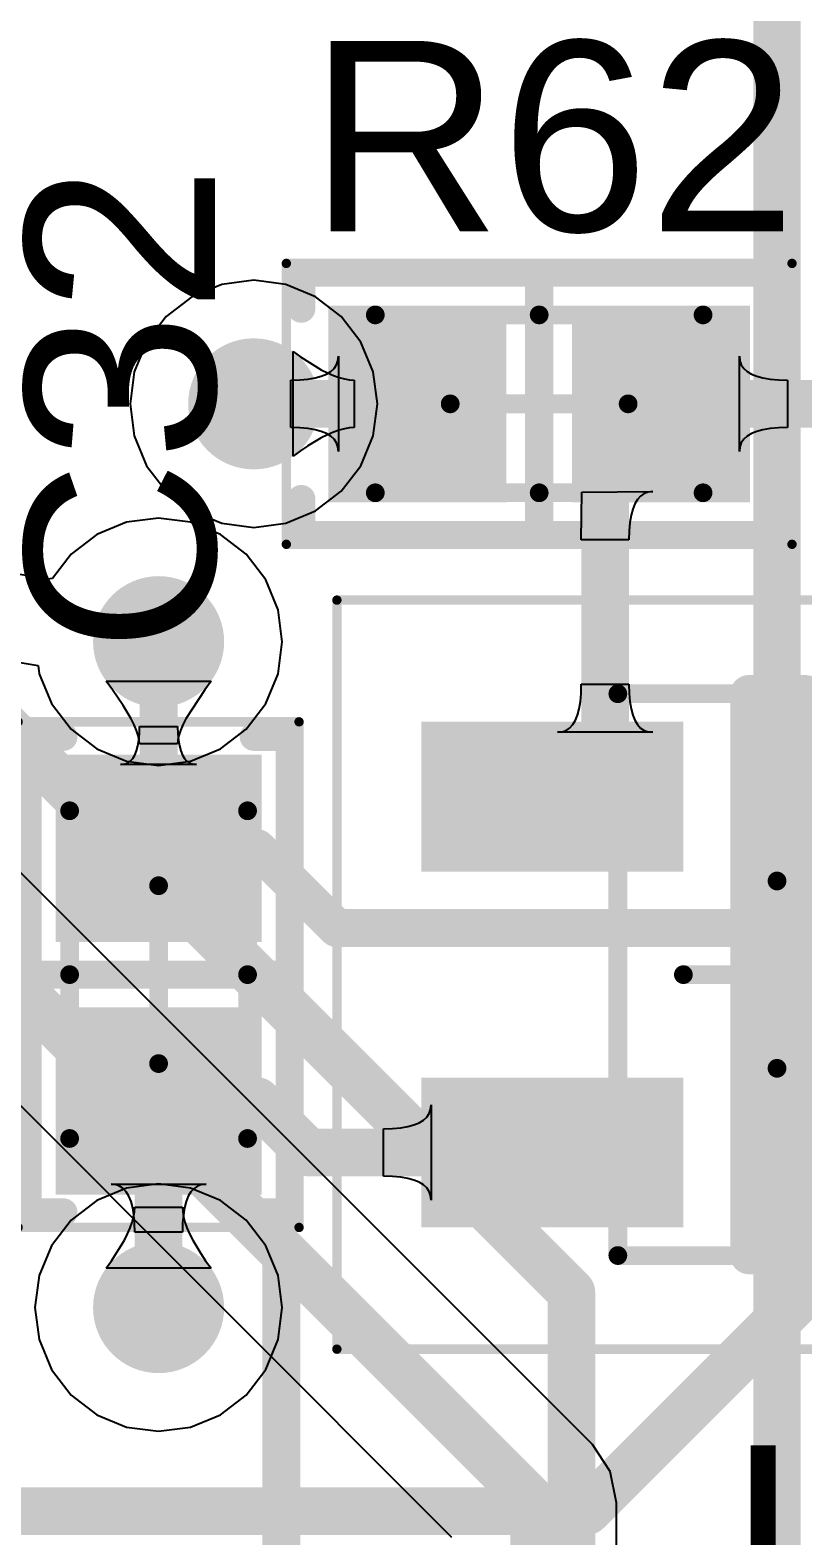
# Model space of a CAD drawing. Header units: inches. Extents: x -0.01 to 3.94, y -0.06 to 4.68.
# Drawn here: x 2.343 to 2.5054, y 3.082 to 3.3986 of the extents above; entities that cross this region are included whole.
import ezdxf

# ---------------------------------------------------------------- set-up
doc = ezdxf.new("R2010")
doc.units = ezdxf.units.IN
doc.header["$MEASUREMENT"] = 0
for name, color, linetype in [('Bottom Layer', 5, 'Continuous'), ('Int1 -GND)', 16, 'Continuous'), ('Int2 -PWR)', 76, 'Continuous'), ('Top 3D Body', 56, 'Continuous'), ('Top Courtyard', 56, 'Continuous'), ('Top Layer', 1, 'Continuous'), ('Top Overlay', 2, 'Continuous'), ('Top Paste', 8, 'Continuous'), ('Top Solder', 216, 'Continuous'), ('Via Holes', 16, 'Continuous')]:
    doc.layers.add(name, color=color, linetype=linetype)
doc.styles.add('Arial', font='', dxfattribs={"height": 0.2})
doc.styles.get('Arial').set_extended_font_data('Arial')

# ---------------------------------------------------------------- blocks, each defined once
blk = doc.blocks.new('A3DDA0BC_073E_4B18_9613_F713A7EC1E27_437')
at = {"layer": 'Top Layer'}
for points in [[(-0.07283445, 0.02362235), (-0.07283445, 0.05118145), (-0.02165335, 0.05118145), (-0.02165335, 0.02362235)], [(0.02165355, 0.02362235), (0.02165355, 0.05118145), (0.07283465, 0.05118145), (0.07283465, 0.02362235)], [(-0.07283445, -0.01377965), (-0.07283445, 0.01377945), (-0.02165335, 0.01377945), (-0.02165335, -0.01377965)], [(-0.07283445, -0.05118165), (-0.07283445, -0.02362255), (-0.02165335, -0.02362255), (-0.02165335, -0.05118165)], [(0.02165355, -0.05118165), (0.02165355, -0.02362255), (0.07283465, -0.02362255), (0.07283465, -0.05118165)]]:
    blk.add_hatch(color=1, dxfattribs=at).paths.add_polyline_path(points)
at = {"layer": 'Top Paste'}
for points in [[(-0.07283445, 0.02362235), (-0.07283445, 0.05118145), (-0.02165335, 0.05118145), (-0.02165335, 0.02362235)], [(0.02165355, 0.02362235), (0.02165355, 0.05118145), (0.07283465, 0.05118145), (0.07283465, 0.02362235)], [(-0.07283445, -0.01377965), (-0.07283445, 0.01377945), (-0.02165335, 0.01377945), (-0.02165335, -0.01377965)], [(-0.07283445, -0.05118165), (-0.07283445, -0.02362255), (-0.02165335, -0.02362255), (-0.02165335, -0.05118165)], [(0.02165355, -0.05118165), (0.02165355, -0.02362255), (0.07283465, -0.02362255), (0.07283465, -0.05118165)]]:
    blk.add_hatch(color=8, dxfattribs=at).paths.add_polyline_path(points)
at = {"layer": 'Top Solder'}
for points in [[(-0.07480295, 0.02165385), (-0.07480295, 0.05314995), (-0.01968485, 0.05314995), (-0.01968485, 0.02165385)], [(0.01968505, 0.02165385), (0.01968505, 0.05314995), (0.07480315, 0.05314995), (0.07480315, 0.02165385)], [(-0.07480295, -0.01574815), (-0.07480295, 0.01574795), (-0.01968485, 0.01574795), (-0.01968485, -0.01574815)], [(-0.07480295, -0.05315015), (-0.07480295, -0.02165405), (-0.01968485, -0.02165405), (-0.01968485, -0.05315015)], [(0.01968505, -0.05315015), (0.01968505, -0.02165405), (0.07480315, -0.02165405), (0.07480315, -0.05315015)]]:
    blk.add_hatch(color=216, dxfattribs=at).paths.add_polyline_path(points)
at = {"layer": 'Top 3D Body'}
for points in [[(-0.0334639, 0.0590559, 0.003937, 0.003937, 0), (-0.0334639, -0.0590561, 0.003937, 0.003937, 0)], [(0.0334641, 0.0590559, 0.003937, 0.003937, 0), (-0.0334639, 0.0590559, 0.003937, 0.003937, 0)], [(0.0334641, 0.0590559, 0.003937, 0.003937, 0), (0.0334641, -0.0590561, 0.003937, 0.003937, 0)], [(0.0334641, -0.0590561, 0.003937, 0.003937, 0), (-0.0334639, -0.0590561, 0.003937, 0.003937, 0)]]:
    blk.add_lwpolyline(points, format="xyseb", dxfattribs=at)
for points in [[(-0.0344481, 0.0590559, 0.0019685, 0.0019685, 1), (-0.0324797, 0.0590559, 0.0019685, 0.0019685, 1)], [(-0.0344481, 0.0590559, 0.0019685, 0.0019685, 1), (-0.0324797, 0.0590559, 0.0019685, 0.0019685, 1)], [(0.0324799, 0.0590559, 0.0019685, 0.0019685, 1), (0.0344483, 0.0590559, 0.0019685, 0.0019685, 1)], [(0.0324799, 0.0590559, 0.0019685, 0.0019685, 1), (0.0344483, 0.0590559, 0.0019685, 0.0019685, 1)], [(-0.0344481, -0.0590561, 0.0019685, 0.0019685, 1), (-0.0324797, -0.0590561, 0.0019685, 0.0019685, 1)], [(-0.0344481, -0.0590561, 0.0019685, 0.0019685, 1), (-0.0324797, -0.0590561, 0.0019685, 0.0019685, 1)], [(0.0324799, -0.0590561, 0.0019685, 0.0019685, 1), (0.0344483, -0.0590561, 0.0019685, 0.0019685, 1)], [(0.0324799, -0.0590561, 0.0019685, 0.0019685, 1), (0.0344483, -0.0590561, 0.0019685, 0.0019685, 1)]]:
    blk.add_lwpolyline(points, format="xyseb", close=True, dxfattribs=at)
at = {"layer": 'Top Courtyard'}
for points in [[(-0.0925199, 0.0787399, 0.0019685, 0.0019685, 0), (-0.0925199, -0.0787401, 0.0019685, 0.0019685, 0)], [(0.0925201, 0.0787399, 0.0019685, 0.0019685, 0), (-0.0925199, 0.0787399, 0.0019685, 0.0019685, 0)], [(0.0925201, 0.0787399, 0.0019685, 0.0019685, 0), (0.0925201, -0.0787401, 0.0019685, 0.0019685, 0)], [(1e-07, 0.0196859, 0.003937, 0.003937, 0), (1e-07, -0.0196861, 0.003937, 0.003937, 0)], [(0.0196861, -1e-07, 0.003937, 0.003937, 0), (-0.0196839, -1e-07, 0.003937, 0.003937, 0)], [(0.0925201, -0.0787401, 0.0019685, 0.0019685, 0), (-0.0925199, -0.0787401, 0.0019685, 0.0019685, 0)]]:
    blk.add_lwpolyline(points, format="xyseb", dxfattribs=at)
for points in [[(-0.093012, 0.0787399, 0.0009842, 0.0009842, 1), (-0.0920278, 0.0787399, 0.0009842, 0.0009842, 1)], [(-0.093012, 0.0787399, 0.0009842, 0.0009842, 1), (-0.0920278, 0.0787399, 0.0009842, 0.0009842, 1)], [(0.092028, 0.0787399, 0.0009842, 0.0009842, 1), (0.0930122, 0.0787399, 0.0009842, 0.0009842, 1)], [(0.092028, 0.0787399, 0.0009842, 0.0009842, 1), (0.0930122, 0.0787399, 0.0009842, 0.0009842, 1)], [(-0.0009841, 0.0196859, 0.0019685, 0.0019685, 1), (0.0009843, 0.0196859, 0.0019685, 0.0019685, 1)], [(-0.0206681, -1e-07, 0.0019685, 0.0019685, 1), (-0.0186997, -1e-07, 0.0019685, 0.0019685, 1)], [(0.0187019, -1e-07, 0.0019685, 0.0019685, 1), (0.0206703, -1e-07, 0.0019685, 0.0019685, 1)], [(-0.0009841, -0.0196861, 0.0019685, 0.0019685, 1), (0.0009843, -0.0196861, 0.0019685, 0.0019685, 1)], [(-0.093012, -0.0787401, 0.0009842, 0.0009842, 1), (-0.0920278, -0.0787401, 0.0009842, 0.0009842, 1)], [(-0.093012, -0.0787401, 0.0009842, 0.0009842, 1), (-0.0920278, -0.0787401, 0.0009842, 0.0009842, 1)], [(0.092028, -0.0787401, 0.0009842, 0.0009842, 1), (0.0930122, -0.0787401, 0.0009842, 0.0009842, 1)], [(0.092028, -0.0787401, 0.0009842, 0.0009842, 1), (0.0930122, -0.0787401, 0.0009842, 0.0009842, 1)]]:
    blk.add_lwpolyline(points, format="xyseb", close=True, dxfattribs=at)
at = {"layer": 'Top Overlay'}
for points in [[(-0.0423228, 0.0728347, 0.0098425, 0.0098425, 1), (-0.0521654, 0.0728347, 0.0098425, 0.0098425, 1)], [(-0.054626, 0.0728347, 0.0049212, 0.0049212, 1), (-0.0497048, 0.0728347, 0.0049212, 0.0049212, 1)], [(-0.0447834, 0.0728347, 0.0049212, 0.0049212, 1), (-0.0398622, 0.0728347, 0.0049212, 0.0049212, 1)], [(-0.0078744, 0.0590559, 0.003937, 0.003937, 1), (-0.0039374, 0.0590559, 0.003937, 0.003937, 1)], [(-0.0078744, 0.0590559, 0.003937, 0.003937, 1), (-0.0039374, 0.0590559, 0.003937, 0.003937, 1)], [(0.0039376, 0.0590559, 0.003937, 0.003937, 1), (0.0078746, 0.0590559, 0.003937, 0.003937, 1)], [(0.0039376, 0.0590559, 0.003937, 0.003937, 1), (0.0078746, 0.0590559, 0.003937, 0.003937, 1)], [(-0.0078744, -0.0590561, 0.003937, 0.003937, 1), (-0.0039374, -0.0590561, 0.003937, 0.003937, 1)], [(-0.0078744, -0.0590561, 0.003937, 0.003937, 1), (-0.0039374, -0.0590561, 0.003937, 0.003937, 1)], [(0.0039376, -0.0590561, 0.003937, 0.003937, 1), (0.0078746, -0.0590561, 0.003937, 0.003937, 1)], [(0.0039376, -0.0590561, 0.003937, 0.003937, 1), (0.0078746, -0.0590561, 0.003937, 0.003937, 1)]]:
    blk.add_lwpolyline(points, format="xyseb", close=True, dxfattribs=at)
for points in [[(0.0059061, 0.0590559, 0.007874, 0.007874, 0), (-0.0059059, 0.0590559, 0.007874, 0.007874, 0)], [(-0.0059059, 0.0590559, 0.007874, 0.007874, 0), (-0.0059059, -0.0590561, 0.007874, 0.007874, 0)], [(0.0059061, 0.0590559, 0.007874, 0.007874, 0), (0.0059061, -0.0590561, 0.007874, 0.007874, 0)], [(0.0059061, -0.0590561, 0.007874, 0.007874, 0), (-0.0059059, -0.0590561, 0.007874, 0.007874, 0)]]:
    blk.add_lwpolyline(points, format="xyseb", dxfattribs=at)
blk = doc.blocks.new('RES_0603_1608_492')
at = {"layer": 'Top Layer'}
for points in [[(-0.0423222, -0.0187009), (-0.0423222, 0.0187007), (-0.0088576, 0.0187007), (-0.0088576, -0.0187009)], [(0.0088578, -0.0187009), (0.0088578, 0.0187007), (0.0423224, 0.0187007), (0.0423224, -0.0187009)]]:
    blk.add_hatch(color=1, dxfattribs=at).paths.add_polyline_path(points)
at = {"layer": 'Top Paste'}
for points in [[(-0.0423222, -0.0187009), (-0.0423222, 0.0187007), (-0.0088576, 0.0187007), (-0.0088576, -0.0187009)], [(0.0088578, -0.0187009), (0.0088578, 0.0187007), (0.0423224, 0.0187007), (0.0423224, -0.0187009)]]:
    blk.add_hatch(color=8, dxfattribs=at).paths.add_polyline_path(points)
at = {"layer": 'Top Solder'}
for points in [[(-0.0442907, -0.0206694), (-0.0442907, 0.0206692), (-0.0068891, 0.0206692), (-0.0068891, -0.0206694)], [(0.0068893, -0.0206694), (0.0068893, 0.0206692), (0.0442909, 0.0206692), (0.0442909, -0.0206694)]]:
    blk.add_hatch(color=216, dxfattribs=at).paths.add_polyline_path(points)
at = {"layer": 'Top 3D Body'}
for points in [[(0.0344481, 0.0186999, 0.003937, 0.003937, 0), (-0.0344479, 0.0186999, 0.003937, 0.003937, 0)], [(-0.0344479, 0.0186999, 0.003937, 0.003937, 0), (-0.0344479, -0.0187001, 0.003937, 0.003937, 0)], [(0.0344481, 0.0186999, 0.003937, 0.003937, 0), (0.0344481, -0.0187001, 0.003937, 0.003937, 0)], [(0.0344481, -0.0187001, 0.003937, 0.003937, 0), (-0.0344479, -0.0187001, 0.003937, 0.003937, 0)]]:
    blk.add_lwpolyline(points, format="xyseb", dxfattribs=at)
for points in [[(-0.0354321, 0.0186999, 0.0019685, 0.0019685, 1), (-0.0334637, 0.0186999, 0.0019685, 0.0019685, 1)], [(-0.0354321, 0.0186999, 0.0019685, 0.0019685, 1), (-0.0334637, 0.0186999, 0.0019685, 0.0019685, 1)], [(0.0334639, 0.0186999, 0.0019685, 0.0019685, 1), (0.0354323, 0.0186999, 0.0019685, 0.0019685, 1)], [(0.0334639, 0.0186999, 0.0019685, 0.0019685, 1), (0.0354323, 0.0186999, 0.0019685, 0.0019685, 1)], [(-0.0354321, -0.0187001, 0.0019685, 0.0019685, 1), (-0.0334637, -0.0187001, 0.0019685, 0.0019685, 1)], [(-0.0354321, -0.0187001, 0.0019685, 0.0019685, 1), (-0.0334637, -0.0187001, 0.0019685, 0.0019685, 1)], [(0.0334639, -0.0187001, 0.0019685, 0.0019685, 1), (0.0354323, -0.0187001, 0.0019685, 0.0019685, 1)], [(0.0334639, -0.0187001, 0.0019685, 0.0019685, 1), (0.0354323, -0.0187001, 0.0019685, 0.0019685, 1)]]:
    blk.add_lwpolyline(points, format="xyseb", close=True, dxfattribs=at)
at = {"layer": 'Top Courtyard'}
for points in [[(0.0531501, 0.0295279, 0.0019685, 0.0019685, 0), (-0.0531499, 0.0295279, 0.0019685, 0.0019685, 0)], [(-0.0531499, 0.0295279, 0.0019685, 0.0019685, 0), (-0.0531499, -0.0295281, 0.0019685, 0.0019685, 0)], [(0.0531501, 0.0295279, 0.0019685, 0.0019685, 0), (0.0531501, -0.0295281, 0.0019685, 0.0019685, 0)], [(1e-07, 0.0186999, 0.003937, 0.003937, 0), (1e-07, -0.0187001, 0.003937, 0.003937, 0)], [(0.0187001, -1e-07, 0.003937, 0.003937, 0), (-0.0186999, -1e-07, 0.003937, 0.003937, 0)], [(0.0531501, -0.0295281, 0.0019685, 0.0019685, 0), (-0.0531499, -0.0295281, 0.0019685, 0.0019685, 0)]]:
    blk.add_lwpolyline(points, format="xyseb", dxfattribs=at)
for points in [[(-0.053642, 0.0295279, 0.0009842, 0.0009842, 1), (-0.0526578, 0.0295279, 0.0009842, 0.0009842, 1)], [(-0.053642, 0.0295279, 0.0009842, 0.0009842, 1), (-0.0526578, 0.0295279, 0.0009842, 0.0009842, 1)], [(0.052658, 0.0295279, 0.0009842, 0.0009842, 1), (0.0536422, 0.0295279, 0.0009842, 0.0009842, 1)], [(0.052658, 0.0295279, 0.0009842, 0.0009842, 1), (0.0536422, 0.0295279, 0.0009842, 0.0009842, 1)], [(-0.0009841, 0.0186999, 0.0019685, 0.0019685, 1), (0.0009843, 0.0186999, 0.0019685, 0.0019685, 1)], [(-0.0196841, -1e-07, 0.0019685, 0.0019685, 1), (-0.0177157, -1e-07, 0.0019685, 0.0019685, 1)], [(0.0177159, -1e-07, 0.0019685, 0.0019685, 1), (0.0196843, -1e-07, 0.0019685, 0.0019685, 1)], [(-0.0009841, -0.0187001, 0.0019685, 0.0019685, 1), (0.0009843, -0.0187001, 0.0019685, 0.0019685, 1)], [(-0.053642, -0.0295281, 0.0009842, 0.0009842, 1), (-0.0526578, -0.0295281, 0.0009842, 0.0009842, 1)], [(-0.053642, -0.0295281, 0.0009842, 0.0009842, 1), (-0.0526578, -0.0295281, 0.0009842, 0.0009842, 1)], [(0.052658, -0.0295281, 0.0009842, 0.0009842, 1), (0.0536422, -0.0295281, 0.0009842, 0.0009842, 1)], [(0.052658, -0.0295281, 0.0009842, 0.0009842, 1), (0.0536422, -0.0295281, 0.0009842, 0.0009842, 1)]]:
    blk.add_lwpolyline(points, format="xyseb", close=True, dxfattribs=at)
at = {"layer": 'Top Overlay'}
for points in [[(0.0500001, 0.0275599, 0.0059055, 0.0059055, 0), (-0.0499999, 0.0275599, 0.0059055, 0.0059055, 0)], [(-0.0499999, 0.0275599, 0.0059055, 0.0059055, 0), (-0.0499999, 0.0199999, 0.0059055, 0.0059055, 0)], [(1e-07, 0.0275599, 0.0059055, 0.0059055, 0), (1e-07, -0.0275601, 0.0059055, 0.0059055, 0)], [(0.0500001, 0.0275599, 0.0059055, 0.0059055, 0), (0.0500001, 0.0199999, 0.0059055, 0.0059055, 0)], [(-0.0499999, -0.0200001, 0.0059055, 0.0059055, 0), (-0.0499999, -0.0275601, 0.0059055, 0.0059055, 0)], [(0.0500001, -0.0200001, 0.0059055, 0.0059055, 0), (0.0500001, -0.0275601, 0.0059055, 0.0059055, 0)], [(0.0500001, -0.0275601, 0.0059055, 0.0059055, 0), (-0.0499999, -0.0275601, 0.0059055, 0.0059055, 0)]]:
    blk.add_lwpolyline(points, format="xyseb", dxfattribs=at)
for points in [[(-0.0514763, 0.0275599, 0.0029527, 0.0029527, 1), (-0.0485235, 0.0275599, 0.0029527, 0.0029527, 1)], [(-0.0514763, 0.0275599, 0.0029527, 0.0029527, 1), (-0.0485235, 0.0275599, 0.0029527, 0.0029527, 1)], [(-0.0014763, 0.0275599, 0.0029527, 0.0029527, 1), (0.0014765, 0.0275599, 0.0029527, 0.0029527, 1)], [(0.0485237, 0.0275599, 0.0029527, 0.0029527, 1), (0.0514765, 0.0275599, 0.0029527, 0.0029527, 1)], [(0.0485237, 0.0275599, 0.0029527, 0.0029527, 1), (0.0514765, 0.0275599, 0.0029527, 0.0029527, 1)], [(-0.0514763, 0.0199999, 0.0029527, 0.0029527, 1), (-0.0485235, 0.0199999, 0.0029527, 0.0029527, 1)], [(0.0485237, 0.0199999, 0.0029527, 0.0029527, 1), (0.0514765, 0.0199999, 0.0029527, 0.0029527, 1)], [(-0.0514763, -0.0200001, 0.0029527, 0.0029527, 1), (-0.0485235, -0.0200001, 0.0029527, 0.0029527, 1)], [(0.0485237, -0.0200001, 0.0029527, 0.0029527, 1), (0.0514765, -0.0200001, 0.0029527, 0.0029527, 1)], [(-0.0514763, -0.0275601, 0.0029527, 0.0029527, 1), (-0.0485235, -0.0275601, 0.0029527, 0.0029527, 1)], [(-0.0514763, -0.0275601, 0.0029527, 0.0029527, 1), (-0.0485235, -0.0275601, 0.0029527, 0.0029527, 1)], [(-0.0014763, -0.0275601, 0.0029527, 0.0029527, 1), (0.0014765, -0.0275601, 0.0029527, 0.0029527, 1)], [(0.0485237, -0.0275601, 0.0029527, 0.0029527, 1), (0.0514765, -0.0275601, 0.0029527, 0.0029527, 1)], [(0.0485237, -0.0275601, 0.0029527, 0.0029527, 1), (0.0514765, -0.0275601, 0.0029527, 0.0029527, 1)]]:
    blk.add_lwpolyline(points, format="xyseb", close=True, dxfattribs=at)
blk = doc.blocks.new('CAP_0603_1608_599')
at = {"layer": 'Top Layer'}
for points in [[(-0.04429045, -0.01968495), (-0.04429045, 0.01968515), (-0.00885735, 0.01968515), (-0.00885735, -0.01968495)], [(0.00885755, -0.01968495), (0.00885755, 0.01968515), (0.04429065, 0.01968515), (0.04429065, -0.01968495)]]:
    blk.add_hatch(color=1, dxfattribs=at).paths.add_polyline_path(points)
at = {"layer": 'Top Paste'}
for points in [[(-0.04429045, -0.01968495), (-0.04429045, 0.01968515), (-0.00885735, 0.01968515), (-0.00885735, -0.01968495)], [(0.00885755, -0.01968495), (0.00885755, 0.01968515), (0.04429065, 0.01968515), (0.04429065, -0.01968495)]]:
    blk.add_hatch(color=8, dxfattribs=at).paths.add_polyline_path(points)
at = {"layer": 'Top Solder'}
for points in [[(-0.04625895, -0.02165345), (-0.04625895, 0.02165365), (-0.00688885, 0.02165365), (-0.00688885, -0.02165345)], [(0.00688905, -0.02165345), (0.00688905, 0.02165365), (0.04625915, 0.02165365), (0.04625915, -0.02165345)]]:
    blk.add_hatch(color=216, dxfattribs=at).paths.add_polyline_path(points)
at = {"layer": 'Top 3D Body'}
for points in [[(-0.0344479, 0.0187001, 0.003937, 0.003937, 0), (0.0344481, 0.0187001, 0.003937, 0.003937, 0)], [(-0.0344479, 0.0187001, 0.003937, 0.003937, 0), (-0.0344479, -0.0186999, 0.003937, 0.003937, 0)], [(0.0344481, 0.0187001, 0.003937, 0.003937, 0), (0.0344481, -0.0186999, 0.003937, 0.003937, 0)], [(-0.0344479, -0.0186999, 0.003937, 0.003937, 0), (0.0344481, -0.0186999, 0.003937, 0.003937, 0)]]:
    blk.add_lwpolyline(points, format="xyseb", dxfattribs=at)
for points in [[(-0.0354321, 0.0187001, 0.0019685, 0.0019685, 1), (-0.0334637, 0.0187001, 0.0019685, 0.0019685, 1)], [(-0.0354321, 0.0187001, 0.0019685, 0.0019685, 1), (-0.0334637, 0.0187001, 0.0019685, 0.0019685, 1)], [(0.0334639, 0.0187001, 0.0019685, 0.0019685, 1), (0.0354323, 0.0187001, 0.0019685, 0.0019685, 1)], [(0.0334639, 0.0187001, 0.0019685, 0.0019685, 1), (0.0354323, 0.0187001, 0.0019685, 0.0019685, 1)], [(-0.0354321, -0.0186999, 0.0019685, 0.0019685, 1), (-0.0334637, -0.0186999, 0.0019685, 0.0019685, 1)], [(-0.0354321, -0.0186999, 0.0019685, 0.0019685, 1), (-0.0334637, -0.0186999, 0.0019685, 0.0019685, 1)], [(0.0334639, -0.0186999, 0.0019685, 0.0019685, 1), (0.0354323, -0.0186999, 0.0019685, 0.0019685, 1)], [(0.0334639, -0.0186999, 0.0019685, 0.0019685, 1), (0.0354323, -0.0186999, 0.0019685, 0.0019685, 1)]]:
    blk.add_lwpolyline(points, format="xyseb", close=True, dxfattribs=at)
at = {"layer": 'Top Courtyard'}
for points in [[(-0.0531499, 0.0295281, 0.0019685, 0.0019685, 0), (0.0531501, 0.0295281, 0.0019685, 0.0019685, 0)], [(-0.0531499, 0.0295281, 0.0019685, 0.0019685, 0), (-0.0531499, -0.0295279, 0.0019685, 0.0019685, 0)], [(0.0531501, 0.0295281, 0.0019685, 0.0019685, 0), (0.0531501, -0.0295279, 0.0019685, 0.0019685, 0)], [(1e-07, 0.0187001, 0.003937, 0.003937, 0), (1e-07, -0.0186999, 0.003937, 0.003937, 0)], [(-0.0186999, 1e-07, 0.003937, 0.003937, 0), (0.0187001, 1e-07, 0.003937, 0.003937, 0)], [(-0.0531499, -0.0295279, 0.0019685, 0.0019685, 0), (0.0531501, -0.0295279, 0.0019685, 0.0019685, 0)]]:
    blk.add_lwpolyline(points, format="xyseb", dxfattribs=at)
for points in [[(-0.053642, 0.0295281, 0.0009842, 0.0009842, 1), (-0.0526578, 0.0295281, 0.0009842, 0.0009842, 1)], [(-0.053642, 0.0295281, 0.0009842, 0.0009842, 1), (-0.0526578, 0.0295281, 0.0009842, 0.0009842, 1)], [(0.052658, 0.0295281, 0.0009842, 0.0009842, 1), (0.0536422, 0.0295281, 0.0009842, 0.0009842, 1)], [(0.052658, 0.0295281, 0.0009842, 0.0009842, 1), (0.0536422, 0.0295281, 0.0009842, 0.0009842, 1)], [(-0.0009841, 0.0187001, 0.0019685, 0.0019685, 1), (0.0009843, 0.0187001, 0.0019685, 0.0019685, 1)], [(-0.0196841, 1e-07, 0.0019685, 0.0019685, 1), (-0.0177157, 1e-07, 0.0019685, 0.0019685, 1)], [(0.0177159, 1e-07, 0.0019685, 0.0019685, 1), (0.0196843, 1e-07, 0.0019685, 0.0019685, 1)], [(-0.0009841, -0.0186999, 0.0019685, 0.0019685, 1), (0.0009843, -0.0186999, 0.0019685, 0.0019685, 1)], [(-0.053642, -0.0295279, 0.0009842, 0.0009842, 1), (-0.0526578, -0.0295279, 0.0009842, 0.0009842, 1)], [(-0.053642, -0.0295279, 0.0009842, 0.0009842, 1), (-0.0526578, -0.0295279, 0.0009842, 0.0009842, 1)], [(0.052658, -0.0295279, 0.0009842, 0.0009842, 1), (0.0536422, -0.0295279, 0.0009842, 0.0009842, 1)], [(0.052658, -0.0295279, 0.0009842, 0.0009842, 1), (0.0536422, -0.0295279, 0.0009842, 0.0009842, 1)]]:
    blk.add_lwpolyline(points, format="xyseb", close=True, dxfattribs=at)
at = {"layer": 'Top Overlay'}
for points in [[(-0.0499999, 0.0275601, 0.0059055, 0.0059055, 0), (-0.0499999, 0.0200001, 0.0059055, 0.0059055, 0)], [(-0.0499999, 0.0275601, 0.0059055, 0.0059055, 0), (0.0500001, 0.0275601, 0.0059055, 0.0059055, 0)], [(1e-07, 0.0275601, 0.0059055, 0.0059055, 0), (1e-07, -0.0275579, 0.0059055, 0.0059055, 0)], [(0.0500001, 0.0275601, 0.0059055, 0.0059055, 0), (0.0500001, 0.0200001, 0.0059055, 0.0059055, 0)], [(-0.0499999, -0.0199999, 0.0059055, 0.0059055, 0), (-0.0499999, -0.0275579, 0.0059055, 0.0059055, 0)], [(0.0500001, -0.0199999, 0.0059055, 0.0059055, 0), (0.0500001, -0.0275579, 0.0059055, 0.0059055, 0)], [(-0.0499999, -0.0275579, 0.0059055, 0.0059055, 0), (0.0500001, -0.0275579, 0.0059055, 0.0059055, 0)]]:
    blk.add_lwpolyline(points, format="xyseb", dxfattribs=at)
for points in [[(-0.0514763, 0.0275601, 0.0029527, 0.0029527, 1), (-0.0485235, 0.0275601, 0.0029527, 0.0029527, 1)], [(-0.0514763, 0.0275601, 0.0029527, 0.0029527, 1), (-0.0485235, 0.0275601, 0.0029527, 0.0029527, 1)], [(-0.0014763, 0.0275601, 0.0029527, 0.0029527, 1), (0.0014765, 0.0275601, 0.0029527, 0.0029527, 1)], [(0.0485237, 0.0275601, 0.0029527, 0.0029527, 1), (0.0514765, 0.0275601, 0.0029527, 0.0029527, 1)], [(0.0485237, 0.0275601, 0.0029527, 0.0029527, 1), (0.0514765, 0.0275601, 0.0029527, 0.0029527, 1)], [(-0.0514763, 0.0200001, 0.0029527, 0.0029527, 1), (-0.0485235, 0.0200001, 0.0029527, 0.0029527, 1)], [(0.0485237, 0.0200001, 0.0029527, 0.0029527, 1), (0.0514765, 0.0200001, 0.0029527, 0.0029527, 1)], [(-0.0514763, -0.0199999, 0.0029527, 0.0029527, 1), (-0.0485235, -0.0199999, 0.0029527, 0.0029527, 1)], [(0.0485237, -0.0199999, 0.0029527, 0.0029527, 1), (0.0514765, -0.0199999, 0.0029527, 0.0029527, 1)], [(-0.0514763, -0.0275579, 0.0029527, 0.0029527, 1), (-0.0485235, -0.0275579, 0.0029527, 0.0029527, 1)], [(-0.0514763, -0.0275579, 0.0029527, 0.0029527, 1), (-0.0485235, -0.0275579, 0.0029527, 0.0029527, 1)], [(-0.0014763, -0.0275579, 0.0029527, 0.0029527, 1), (0.0014765, -0.0275579, 0.0029527, 0.0029527, 1)], [(0.0485237, -0.0275579, 0.0029527, 0.0029527, 1), (0.0514765, -0.0275579, 0.0029527, 0.0029527, 1)], [(0.0485237, -0.0275579, 0.0029527, 0.0029527, 1), (0.0514765, -0.0275579, 0.0029527, 0.0029527, 1)]]:
    blk.add_lwpolyline(points, format="xyseb", close=True, dxfattribs=at)

msp = doc.modelspace()

# ---------------------------------------------------------------- hatches: boundary and pattern name
at = {"layer": 'Bottom Layer'}
h = msp.add_hatch(color=5, dxfattribs=at)
edge = h.paths.add_edge_path()
edge.add_arc((2.39, 3.32), 0.0137795, 0, 360)
h = msp.add_hatch(color=5, dxfattribs=at)
edge = h.paths.add_edge_path()
edge.add_arc((2.3699999, 3.2700001), 0.0137795, 0, 360)
h = msp.add_hatch(color=5, dxfattribs=at)
edge = h.paths.add_edge_path()
edge.add_arc((2.3699999, 3.1300001), 0.0137795, 0, 360)
at = {"layer": 'Int1 -GND)'}
h = msp.add_hatch(color=7, dxfattribs=at)
edge = h.paths.add_edge_path()
edge.add_arc((2.39, 3.32), 0.0137795, 0, 360)
h = msp.add_hatch(color=7, dxfattribs=at)
edge = h.paths.add_edge_path()
edge.add_arc((2.3699999, 3.2700001), 0.0137795, 0, 360)
h = msp.add_hatch(color=7, dxfattribs=at)
edge = h.paths.add_edge_path()
edge.add_arc((2.3699999, 3.1300001), 0.0137795, 0, 360)
at = {"layer": 'Int2 -PWR)'}
h = msp.add_hatch(color=7, dxfattribs=at)
edge = h.paths.add_edge_path()
edge.add_arc((2.39, 3.32), 0.0137795, 0, 360)
h = msp.add_hatch(color=7, dxfattribs=at)
edge = h.paths.add_edge_path()
edge.add_arc((2.3699999, 3.2700001), 0.0137795, 0, 360)
h = msp.add_hatch(color=7, dxfattribs=at)
edge = h.paths.add_edge_path()
edge.add_arc((2.3699999, 3.1300001), 0.0137795, 0, 360)
at = {"layer": 'Top Layer'}
h = msp.add_hatch(color=1, dxfattribs=at)
edge = h.paths.add_edge_path()
edge.add_arc((2.39, 3.32), 0.0137795, 0, 360)
h = msp.add_hatch(color=1, dxfattribs=at)
edge = h.paths.add_edge_path()
edge.add_arc((2.3699999, 3.2700001), 0.0137795, 0, 360)
h = msp.add_hatch(color=1, dxfattribs=at)
edge = h.paths.add_edge_path()
edge.add_arc((2.3699999, 3.1300001), 0.0137795, 0, 360)
at = {"layer": 'Via Holes'}
h = msp.add_hatch(color=7, dxfattribs=at)
edge = h.paths.add_edge_path()
edge.add_arc((2.39, 3.32), 0.0068897, 0, 360)
h = msp.add_hatch(color=7, dxfattribs=at)
edge = h.paths.add_edge_path()
edge.add_arc((2.3699999, 3.2700001), 0.0068897, 0, 360)
h = msp.add_hatch(color=7, dxfattribs=at)
edge = h.paths.add_edge_path()
edge.add_arc((2.3699999, 3.1300001), 0.0068897, 0, 360)

# ---------------------------------------------------------------- linework, layer by layer
at = {"layer": 'Bottom Layer'}
for points in [[(2.4999998, 3.6811024, 0.01, 0.01, 0), (2.5000001, 0.7021243, 0.01, 0.01, 0)], [(2.31, 3.28, 0.01, 0.01, 0), (2.4567797, 3.1332203, 0.01, 0.01, 0)], [(2.2742204, 3.2622374, 0.008, 0.008, 0), (2.3957795, 3.1406783, 0.008, 0.008, 0)], [(2.3957795, 2.9822373, 0.008, 0.008, 0), (2.3957795, 3.1406783, 0.008, 0.008, 0)], [(2.4567797, 0.7289075, 0.01, 0.01, 0), (2.4567797, 3.1332203, 0.01, 0.01, 0)]]:
    msp.add_lwpolyline(points, format="xyseb", dxfattribs=at)
for points in [[(2.3937795, 3.1406783, 0.004, 0.004, 1), (2.3977795, 3.1406783, 0.004, 0.004, 1)], [(2.3937795, 3.1406783, 0.004, 0.004, 1), (2.3977795, 3.1406783, 0.004, 0.004, 1)], [(2.4542797, 3.1332203, 0.005, 0.005, 1), (2.4592797, 3.1332203, 0.005, 0.005, 1)], [(2.4542797, 3.1332203, 0.005, 0.005, 1), (2.4592797, 3.1332203, 0.005, 0.005, 1)]]:
    msp.add_lwpolyline(points, format="xyseb", close=True, dxfattribs=at)
at = {"layer": 'Int1 -GND)'}
for p, q in [((2.3832702, 3.345116), (2.376999, 3.3425184)), ((2.39, 3.346002), (2.3832702, 3.345116)), ((2.3967298, 3.345116), (2.39, 3.346002)), ((2.403001, 3.3425184), (2.3967298, 3.345116)), ((2.376999, 3.3425184), (2.3716138, 3.3383862)), ((2.4083862, 3.3383862), (2.403001, 3.3425184)), ((2.3716138, 3.3383862), (2.3674816, 3.333001)), ((2.4125184, 3.333001), (2.4083862, 3.3383862)), ((2.3674816, 3.333001), (2.364884, 3.3267298)), ((2.415116, 3.3267298), (2.4125184, 3.333001)), ((2.364884, 3.3267298), (2.363998, 3.32)), ((2.416002, 3.32), (2.415116, 3.3267298)), ((2.363998, 3.32), (2.364884, 3.3132702)), ((2.415116, 3.3132702), (2.416002, 3.32)), ((2.364884, 3.3132702), (2.3674816, 3.306999)), ((2.4125184, 3.306999), (2.415116, 3.3132702)), ((2.3674816, 3.306999), (2.3716138, 3.3016138)), ((2.4083862, 3.3016138), (2.4125184, 3.306999)), ((2.3716138, 3.3016138), (2.376999, 3.2974816)), ((2.403001, 3.2974816), (2.4083862, 3.3016138)), ((2.376999, 3.2974816), (2.3832702, 3.294884)), ((2.3967298, 3.294884), (2.403001, 3.2974816)), ((2.3832702, 3.294884), (2.39, 3.293998)), ((2.39, 3.293998), (2.3967298, 3.294884)), ((2.3632701, 3.1551161), (2.3569989, 3.1525185)), ((2.3699999, 3.1560021), (2.3632701, 3.1551161)), ((2.3767297, 3.1551161), (2.3699999, 3.1560021)), ((2.3830009, 3.1525185), (2.3767297, 3.1551161)), ((2.3569989, 3.1525185), (2.3516137, 3.1483863)), ((2.3883861, 3.1483863), (2.3830009, 3.1525185)), ((2.3516137, 3.1483863), (2.3474815, 3.1430011)), ((2.3925183, 3.1430011), (2.3883861, 3.1483863)), ((2.3474815, 3.1430011), (2.3448839, 3.1367299)), ((2.3951159, 3.1367299), (2.3925183, 3.1430011)), ((2.3448839, 3.1367299), (2.3439979, 3.1300001)), ((2.3960019, 3.1300001), (2.3951159, 3.1367299)), ((2.3439979, 3.1300001), (2.3448839, 3.1232703)), ((2.3951159, 3.1232703), (2.3960019, 3.1300001)), ((2.3448839, 3.1232703), (2.3474815, 3.1169991)), ((2.3925183, 3.1169991), (2.3951159, 3.1232703)), ((2.3474815, 3.1169991), (2.3516137, 3.1116139)), ((2.3883861, 3.1116139), (2.3925183, 3.1169991)), ((2.3516137, 3.1116139), (2.3569989, 3.1074817)), ((2.3830009, 3.1074817), (2.3883861, 3.1116139)), ((2.3569989, 3.1074817), (2.3632701, 3.1048841)), ((2.3767297, 3.1048841), (2.3830009, 3.1074817)), ((2.3632701, 3.1048841), (2.3699999, 3.1039981)), ((2.3699999, 3.1039981), (2.3767297, 3.1048841))]:
    msp.add_line(p, q, dxfattribs=at)
at = {"layer": 'Int2 -PWR)'}
for p, q in [((2.3699999, 3.2960021), (2.3632701, 3.2951161)), ((2.3767297, 3.2951161), (2.3699999, 3.2960021)), ((2.3569989, 3.2925185), (2.3516137, 3.2883863)), ((2.3632701, 3.2951161), (2.3569989, 3.2925185)), ((2.3830009, 3.2925185), (2.3767297, 3.2951161)), ((2.3883861, 3.2883863), (2.3830009, 3.2925185)), ((2.3516137, 3.2883863), (2.3476769, 3.2832558)), ((2.3925183, 3.2830011), (2.3883861, 3.2883863)), ((2.3466223, 3.2831456), (2.3353382, 3.2850421)), ((2.3476769, 3.2832558), (2.3466223, 3.2831456)), ((2.3951159, 3.2767299), (2.3925183, 3.2830011)), ((2.3960019, 3.2700001), (2.3951159, 3.2767299)), ((2.3951159, 3.2632703), (2.3960019, 3.2700001)), ((2.3333776, 3.2668545), (2.3446617, 3.264958)), ((2.3446617, 3.264958), (2.3448839, 3.2632703)), ((2.3448839, 3.2632703), (2.3474815, 3.2569991)), ((2.3925183, 3.2569991), (2.3951159, 3.2632703)), ((2.3474815, 3.2569991), (2.3516137, 3.2516139)), ((2.3883861, 3.2516139), (2.3925183, 3.2569991)), ((2.3516137, 3.2516139), (2.3569989, 3.2474817)), ((2.3830009, 3.2474817), (2.3883861, 3.2516139)), ((2.3569989, 3.2474817), (2.3632701, 3.2448841)), ((2.3632701, 3.2448841), (2.3699999, 3.2439981)), ((2.3699999, 3.2439981), (2.3767297, 3.2448841)), ((2.3767297, 3.2448841), (2.3830009, 3.2474817)), ((2.4611922, 3.1011924), (2.3201283, 3.2422563)), ((2.3006924, 3.212667), (2.4316029, 3.0817565)), ((2.4649495, 3.0955692), (2.4611922, 3.1011924)), ((2.4662689, 3.0889361), (2.4649495, 3.0955692)), ((2.4662689, 3.0682437), (2.4662689, 3.0889361))]:
    msp.add_line(p, q, dxfattribs=at)
for points in [[(2.307872, 3.23, 0.01, 0.01, 0), (2.4489359, 3.0889361, 0.01, 0.01, 0)], [(2.4489359, 3.0610641, 0.01, 0.01, 0), (2.4489359, 3.0889361, 0.01, 0.01, 0)]]:
    msp.add_lwpolyline(points, format="xyseb", dxfattribs=at)
msp.add_lwpolyline([(2.4464359, 3.0889361, 0.005, 0.005, 1), (2.4514359, 3.0889361, 0.005, 0.005, 1)], format="xyseb", close=True, dxfattribs=at)
msp.add_lwpolyline([(2.4464359, 3.0889361, 0.005, 0.005, 1), (2.4514359, 3.0889361, 0.005, 0.005, 1)], format="xyseb", close=True, dxfattribs=at)
at = {"layer": 'Top Layer'}
for p, q in [((2.3982746, 3.3089815), (2.3982746, 3.3310185)), ((2.3982746, 3.3310185), (2.3998455, 3.329875)), ((2.3998455, 3.329875), (2.4041749, 3.3271667)), ((2.4041749, 3.3271667), (2.4054902, 3.3265046)), ((2.4061976, 3.3268), (2.4068976, 3.32745)), ((2.4068976, 3.32745), (2.4073976, 3.3282)), ((2.4073976, 3.3282), (2.4076976, 3.32905)), ((2.4076976, 3.32905), (2.4077976, 3.33)), ((2.4077976, 3.33), (2.4077976, 3.31)), ((2.4920822, 3.3100001), (2.4920822, 3.3300001)), ((2.4920822, 3.3300001), (2.4921834, 3.3290501)), ((2.4921834, 3.3290501), (2.492487, 3.3282001)), ((2.492487, 3.3282001), (2.492993, 3.3274501)), ((2.492993, 3.3274501), (2.4937014, 3.3268001)), ((2.3977976, 3.325), (2.3996976, 3.32505)), ((2.3977976, 3.315), (2.3977976, 3.325)), ((2.3996976, 3.32505), (2.4013976, 3.3252)), ((2.4013976, 3.3252), (2.4028976, 3.32545)), ((2.4028976, 3.32545), (2.4041976, 3.3258)), ((2.4041976, 3.3258), (2.4052976, 3.32625)), ((2.4052976, 3.32625), (2.4061976, 3.3268)), ((2.4054902, 3.3265046), (2.4067416, 3.325963)), ((2.4067416, 3.325963), (2.4079291, 3.3255417)), ((2.4079291, 3.3255417), (2.4090527, 3.3252407)), ((2.4090527, 3.3252407), (2.4101123, 3.3250602)), ((2.4101123, 3.3250602), (2.4111081, 3.325)), ((2.4111081, 3.325), (2.4111081, 3.315)), ((2.4937014, 3.3268001), (2.4946122, 3.3262501)), ((2.4946122, 3.3262501), (2.4957254, 3.3258001)), ((2.4957254, 3.3258001), (2.497041, 3.3254501)), ((2.497041, 3.3254501), (2.498559, 3.3252001)), ((2.498559, 3.3252001), (2.5002794, 3.3250501)), ((2.5002794, 3.3250501), (2.5022022, 3.3250001)), ((2.5022022, 3.3250001), (2.5022022, 3.3150001)), ((2.3996976, 3.31495), (2.3977976, 3.315)), ((2.4013976, 3.3148), (2.3996976, 3.31495)), ((2.4028976, 3.31455), (2.4013976, 3.3148)), ((2.4041976, 3.3142), (2.4028976, 3.31455)), ((2.4090527, 3.3147593), (2.4079291, 3.3144583)), ((2.4101123, 3.3149398), (2.4090527, 3.3147593)), ((2.4111081, 3.315), (2.4101123, 3.3149398)), ((2.497041, 3.3145501), (2.4957254, 3.3142001)), ((2.498559, 3.3148001), (2.497041, 3.3145501)), ((2.5002794, 3.3149501), (2.498559, 3.3148001)), ((2.5022022, 3.3150001), (2.5002794, 3.3149501)), ((2.4041749, 3.3128333), (2.4013525, 3.3111481)), ((2.4054902, 3.3134954), (2.4041749, 3.3128333)), ((2.4052976, 3.31375), (2.4041976, 3.3142)), ((2.4061976, 3.3132), (2.4052976, 3.31375)), ((2.4067416, 3.314037), (2.4054902, 3.3134954)), ((2.4068976, 3.31255), (2.4061976, 3.3132)), ((2.4079291, 3.3144583), (2.4067416, 3.314037)), ((2.4073976, 3.3118), (2.4068976, 3.31255)), ((2.4076976, 3.31095), (2.4073976, 3.3118)), ((2.492487, 3.3118001), (2.4921834, 3.3109501)), ((2.492993, 3.3125501), (2.492487, 3.3118001)), ((2.4937014, 3.3132001), (2.492993, 3.3125501)), ((2.4946122, 3.3137501), (2.4937014, 3.3132001)), ((2.4957254, 3.3142001), (2.4946122, 3.3137501)), ((2.3998455, 3.310125), (2.3982746, 3.3089815)), ((2.4013525, 3.3111481), (2.3998455, 3.310125)), ((2.4077976, 3.31), (2.4076976, 3.31095)), ((2.4921834, 3.3109501), (2.4920822, 3.3100001)), ((2.4588579, 3.2914193), (2.4589776, 3.3014193)), ((2.4589776, 3.3014193), (2.4738579, 3.3015393)), ((2.4701079, 3.2989891), (2.4696579, 3.2978767)), ((2.4706579, 3.2999007), (2.4701079, 3.2989891)), ((2.4713079, 3.3006116), (2.4706579, 3.2999007)), ((2.4720579, 3.3011216), (2.4713079, 3.3006116)), ((2.4729079, 3.3014308), (2.4720579, 3.3011216)), ((2.4738579, 3.3015393), (2.4729079, 3.3014308)), ((2.4693079, 3.2965636), (2.4690579, 3.2950496)), ((2.4696579, 3.2978767), (2.4693079, 3.2965636)), ((2.4689079, 3.2933348), (2.4688579, 3.2914193)), ((2.4690579, 3.2950496), (2.4689079, 3.2933348)), ((2.4688579, 3.2914193), (2.4588579, 3.2914193)), ((2.3603149, 3.2599114), (2.3589814, 3.2617255)), ((2.3589814, 3.2617255), (2.3810184, 3.2617255)), ((2.3810184, 3.2617255), (2.3796849, 3.2599114)), ((2.4588079, 3.2591388), (2.4588579, 3.2610616)), ((2.4588579, 3.2610616), (2.4688579, 3.2610616)), ((2.4688579, 3.2610616), (2.4689079, 3.2591388)), ((2.3625608, 3.2566141), (2.3603149, 3.2599114)), ((2.3796849, 3.2599114), (2.3757545, 3.2537577)), ((2.4586579, 3.2574184), (2.4588079, 3.2591388)), ((2.4689079, 3.2591388), (2.4690579, 3.2574184)), ((2.3642453, 3.2537577), (2.3625608, 3.2566141)), ((2.4576079, 3.2534716), (2.4580579, 3.2545848)), ((2.4580579, 3.2545848), (2.4584079, 3.2559004)), ((2.4584079, 3.2559004), (2.4586579, 3.2574184)), ((2.4690579, 3.2574184), (2.4693079, 3.2559004)), ((2.4693079, 3.2559004), (2.4696579, 3.2545848)), ((2.4696579, 3.2545848), (2.4701079, 3.2534716)), ((2.3648769, 3.2524949), (2.3642453, 3.2537577)), ((2.3653682, 3.2513423), (2.3648769, 3.2524949)), ((2.3657192, 3.2503), (2.3653682, 3.2513423)), ((2.3659599, 3.2506506), (2.3659999, 3.2521706)), ((2.3659999, 3.2521706), (2.3739999, 3.2521706)), ((2.3739999, 3.2521706), (2.3740399, 3.2506506)), ((2.3746316, 3.2513423), (2.3742806, 3.2503)), ((2.3751229, 3.2524949), (2.3746316, 3.2513423)), ((2.3757545, 3.2537577), (2.3751229, 3.2524949)), ((2.4548079, 3.2510428), (2.4556579, 3.2513464)), ((2.4556579, 3.2513464), (2.4564079, 3.2518524)), ((2.4564079, 3.2518524), (2.4570579, 3.2525608)), ((2.4570579, 3.2525608), (2.4576079, 3.2534716)), ((2.4701079, 3.2534716), (2.4706579, 3.2525608)), ((2.4706579, 3.2525608), (2.4713079, 3.2518524)), ((2.4713079, 3.2518524), (2.4720579, 3.2513464)), ((2.4720579, 3.2513464), (2.4729079, 3.2510428)), ((2.3653599, 3.2470506), (2.3656399, 3.2480906)), ((2.3656399, 3.2480906), (2.3658399, 3.2492906)), ((2.3659297, 3.249368), (2.3657192, 3.2503)), ((2.3658399, 3.2492906), (2.3659599, 3.2506506)), ((2.3659999, 3.2485462), (2.3659297, 3.249368)), ((2.3739999, 3.2485462), (2.3659999, 3.2485462)), ((2.3740701, 3.249368), (2.3739999, 3.2485462)), ((2.3740399, 3.2506506), (2.3741599, 3.2492906)), ((2.3742806, 3.2503), (2.3740701, 3.249368)), ((2.3741599, 3.2492906), (2.3743599, 3.2480906)), ((2.3743599, 3.2480906), (2.3746399, 3.2470506)), ((2.4538579, 3.2509416), (2.4548079, 3.2510428)), ((2.4738579, 3.2509416), (2.4538579, 3.2509416)), ((2.4729079, 3.2510428), (2.4738579, 3.2509416)), ((2.3634399, 3.2444906), (2.3640399, 3.2448906)), ((2.3640399, 3.2448906), (2.3645599, 3.2454506)), ((2.3645599, 3.2454506), (2.3649999, 3.2461706)), ((2.3649999, 3.2461706), (2.3653599, 3.2470506)), ((2.3746399, 3.2470506), (2.3749999, 3.2461706)), ((2.3749999, 3.2461706), (2.3754399, 3.2454506)), ((2.3754399, 3.2454506), (2.3759599, 3.2448906)), ((2.3759599, 3.2448906), (2.3765599, 3.2444906)), ((2.3619999, 3.2441706), (2.3627599, 3.2442506)), ((2.3779999, 3.2441706), (2.3619999, 3.2441706)), ((2.3627599, 3.2442506), (2.3634399, 3.2444906)), ((2.3765599, 3.2444906), (2.3772399, 3.2442506)), ((2.3772399, 3.2442506), (2.3779999, 3.2441706)), ((2.4271854, 3.1716481), (2.4272854, 3.1725981)), ((2.4272854, 3.1725981), (2.4272854, 3.1525981)), ((2.4247854, 3.1688481), (2.4256854, 3.1693981)), ((2.4256854, 3.1693981), (2.4263854, 3.1700481)), ((2.4263854, 3.1700481), (2.4268854, 3.1707981)), ((2.4268854, 3.1707981), (2.4271854, 3.1716481)), ((2.4172854, 3.1675981), (2.4191854, 3.1676481)), ((2.4172854, 3.1575981), (2.4172854, 3.1675981)), ((2.4191854, 3.1676481), (2.4208854, 3.1677981)), ((2.4208854, 3.1677981), (2.4223854, 3.1680481)), ((2.4223854, 3.1680481), (2.4236854, 3.1683981)), ((2.4236854, 3.1683981), (2.4247854, 3.1688481)), ((2.4191854, 3.1575481), (2.4172854, 3.1575981)), ((2.4208854, 3.1573981), (2.4191854, 3.1575481)), ((2.4223854, 3.1571481), (2.4208854, 3.1573981)), ((2.4236854, 3.1567981), (2.4223854, 3.1571481)), ((2.4247854, 3.1563481), (2.4236854, 3.1567981)), ((2.4256854, 3.1557981), (2.4247854, 3.1563481)), ((2.3609499, 3.1558484), (2.3599999, 3.1559496)), ((2.3599999, 3.1559496), (2.3799999, 3.1559496)), ((2.3617999, 3.1555448), (2.3609499, 3.1558484)), ((2.3625499, 3.1550388), (2.3617999, 3.1555448)), ((2.3631999, 3.1543304), (2.3625499, 3.1550388)), ((2.3637499, 3.1534196), (2.3631999, 3.1543304)), ((2.3641999, 3.1523064), (2.3637499, 3.1534196)), ((2.3762499, 3.1534196), (2.3757999, 3.1523064)), ((2.3767999, 3.1543304), (2.3762499, 3.1534196)), ((2.3774499, 3.1550388), (2.3767999, 3.1543304)), ((2.3781999, 3.1555448), (2.3774499, 3.1550388)), ((2.3790499, 3.1558484), (2.3781999, 3.1555448)), ((2.3799999, 3.1559496), (2.3790499, 3.1558484)), ((2.4263854, 3.1551481), (2.4256854, 3.1557981)), ((2.4268854, 3.1543981), (2.4263854, 3.1551481)), ((2.4271854, 3.1535481), (2.4268854, 3.1543981)), ((2.4272854, 3.1525981), (2.4271854, 3.1535481)), ((2.3645499, 3.1509908), (2.3641999, 3.1523064)), ((2.3647999, 3.1494728), (2.3645499, 3.1509908)), ((2.3647592, 3.1490528), (2.3649397, 3.1501124)), ((2.3649397, 3.1501124), (2.3649999, 3.1511082)), ((2.3649999, 3.1511082), (2.3749999, 3.1511082)), ((2.3749999, 3.1511082), (2.3750601, 3.1501124)), ((2.3750601, 3.1501124), (2.3752406, 3.1490528)), ((2.3754499, 3.1509908), (2.3751999, 3.1494728)), ((2.3757999, 3.1523064), (2.3754499, 3.1509908)), ((2.3634953, 3.1454903), (2.3640369, 3.1467417)), ((2.3640369, 3.1467417), (2.3644582, 3.1479292)), ((2.3644582, 3.1479292), (2.3647592, 3.1490528)), ((2.3649499, 3.1477524), (2.3647999, 3.1494728)), ((2.3649999, 3.1458296), (2.3649499, 3.1477524)), ((2.3750499, 3.1477524), (2.3749999, 3.1458296)), ((2.3751999, 3.1494728), (2.3750499, 3.1477524)), ((2.3752406, 3.1490528), (2.3755416, 3.1479292)), ((2.3755416, 3.1479292), (2.3759629, 3.1467417)), ((2.3759629, 3.1467417), (2.3765045, 3.1454903)), ((2.3601249, 3.1398456), (2.3628332, 3.144175)), ((2.3628332, 3.144175), (2.3634953, 3.1454903)), ((2.3749999, 3.1458296), (2.3649999, 3.1458296)), ((2.3765045, 3.1454903), (2.3771666, 3.144175)), ((2.3771666, 3.144175), (2.3788518, 3.1413526)), ((2.3788518, 3.1413526), (2.3798749, 3.1398456)), ((2.3589814, 3.1382747), (2.3601249, 3.1398456)), ((2.3810184, 3.1382747), (2.3589814, 3.1382747)), ((2.3798749, 3.1398456), (2.3810184, 3.1382747))]:
    msp.add_line(p, q, dxfattribs=at)
for points in [[(2.39, 3.32, 0.01, 0.01, 0), (2.4244098, 3.32, 0.01, 0.01, 0)], [(2.4244098, 3.32, 0.01, 0.01, 0), (2.4244099, 3.3200001, 0.01, 0.01, 0)], [(2.4638579, 3.3082681, 0.01, 0.01, 0), (2.4755899, 3.3200001, 0.01, 0.01, 0)], [(2.4755899, 3.3200001, 0.01, 0.01, 0), (2.5344099, 3.3200001, 0.01, 0.01, 0)], [(2.4638579, 3.2461817, 0.01, 0.01, 0), (2.4638579, 3.3082681, 0.01, 0.01, 0)], [(2.3699999, 3.2265741, 0.008, 0.008, 0), (2.3699999, 3.2700001, 0.008, 0.008, 0)], [(2.4550783, 3.2374021, 0.01, 0.01, 0), (2.4638579, 3.2461817, 0.01, 0.01, 0)], [(2.4527559, 3.2374021, 0.01, 0.01, 0), (2.4550783, 3.2374021, 0.01, 0.01, 0)], [(2.3699999, 3.2265741, 0.008, 0.008, 0), (2.3906849, 3.2265741, 0.008, 0.008, 0)], [(2.3906849, 3.2265741, 0.008, 0.008, 0), (2.4074793, 3.2097797, 0.008, 0.008, 0)], [(2.4074793, 3.2097797, 0.008, 0.008, 0), (2.5374643, 3.2097797, 0.008, 0.008, 0)], [(2.3699999, 3.1300001, 0.01, 0.01, 0), (2.3699999, 3.1734261, 0.01, 0.01, 0)], [(2.3699999, 3.1734261, 0.01, 0.01, 0), (2.3906849, 3.1734261, 0.01, 0.01, 0)], [(2.3906849, 3.1734261, 0.01, 0.01, 0), (2.4015129, 3.1625981, 0.01, 0.01, 0)], [(2.4015129, 3.1625981, 0.01, 0.01, 0), (2.4474019, 3.1625981, 0.01, 0.01, 0)], [(2.4474019, 3.1625981, 0.01, 0.01, 0), (2.45, 3.16, 0.01, 0.01, 0)], [(2.4600552, 3.0872204, 0.01, 0.01, 0), (2.5354329, 3.1625981, 0.01, 0.01, 0)], [(2.2993484, 3.0872204, 0.01, 0.01, 0), (2.4600552, 3.0872204, 0.01, 0.01, 0)]]:
    msp.add_lwpolyline(points, format="xyseb", dxfattribs=at)
for points in [[(2.3875, 3.32, 0.005, 0.005, 1), (2.3925, 3.32, 0.005, 0.005, 1)], [(2.4219098, 3.32, 0.005, 0.005, 1), (2.4269098, 3.32, 0.005, 0.005, 1)], [(2.4219098, 3.32, 0.005, 0.005, 1), (2.4269098, 3.32, 0.005, 0.005, 1)], [(2.4219099, 3.3200001, 0.005, 0.005, 1), (2.4269099, 3.3200001, 0.005, 0.005, 1)], [(2.4730899, 3.3200001, 0.005, 0.005, 1), (2.4780899, 3.3200001, 0.005, 0.005, 1)], [(2.4730899, 3.3200001, 0.005, 0.005, 1), (2.4780899, 3.3200001, 0.005, 0.005, 1)], [(2.4613579, 3.3082681, 0.005, 0.005, 1), (2.4663579, 3.3082681, 0.005, 0.005, 1)], [(2.4613579, 3.3082681, 0.005, 0.005, 1), (2.4663579, 3.3082681, 0.005, 0.005, 1)], [(2.3679999, 3.2700001, 0.004, 0.004, 1), (2.3719999, 3.2700001, 0.004, 0.004, 1)], [(2.4613579, 3.2461817, 0.005, 0.005, 1), (2.4663579, 3.2461817, 0.005, 0.005, 1)], [(2.4613579, 3.2461817, 0.005, 0.005, 1), (2.4663579, 3.2461817, 0.005, 0.005, 1)], [(2.4502559, 3.2374021, 0.005, 0.005, 1), (2.4552559, 3.2374021, 0.005, 0.005, 1)], [(2.4525783, 3.2374021, 0.005, 0.005, 1), (2.4575783, 3.2374021, 0.005, 0.005, 1)], [(2.4525783, 3.2374021, 0.005, 0.005, 1), (2.4575783, 3.2374021, 0.005, 0.005, 1)], [(2.3679999, 3.2265741, 0.004, 0.004, 1), (2.3719999, 3.2265741, 0.004, 0.004, 1)], [(2.3679999, 3.2265741, 0.004, 0.004, 1), (2.3719999, 3.2265741, 0.004, 0.004, 1)], [(2.3886849, 3.2265741, 0.004, 0.004, 1), (2.3926849, 3.2265741, 0.004, 0.004, 1)], [(2.3886849, 3.2265741, 0.004, 0.004, 1), (2.3926849, 3.2265741, 0.004, 0.004, 1)], [(2.4054793, 3.2097797, 0.004, 0.004, 1), (2.4094793, 3.2097797, 0.004, 0.004, 1)], [(2.4054793, 3.2097797, 0.004, 0.004, 1), (2.4094793, 3.2097797, 0.004, 0.004, 1)], [(2.3674999, 3.1734261, 0.005, 0.005, 1), (2.3724999, 3.1734261, 0.005, 0.005, 1)], [(2.3674999, 3.1734261, 0.005, 0.005, 1), (2.3724999, 3.1734261, 0.005, 0.005, 1)], [(2.3881849, 3.1734261, 0.005, 0.005, 1), (2.3931849, 3.1734261, 0.005, 0.005, 1)], [(2.3881849, 3.1734261, 0.005, 0.005, 1), (2.3931849, 3.1734261, 0.005, 0.005, 1)], [(2.3990129, 3.1625981, 0.005, 0.005, 1), (2.4040129, 3.1625981, 0.005, 0.005, 1)], [(2.3990129, 3.1625981, 0.005, 0.005, 1), (2.4040129, 3.1625981, 0.005, 0.005, 1)], [(2.4449019, 3.1625981, 0.005, 0.005, 1), (2.4499019, 3.1625981, 0.005, 0.005, 1)], [(2.4449019, 3.1625981, 0.005, 0.005, 1), (2.4499019, 3.1625981, 0.005, 0.005, 1)], [(2.4475, 3.16, 0.005, 0.005, 1), (2.4525, 3.16, 0.005, 0.005, 1)], [(2.3674999, 3.1300001, 0.005, 0.005, 1), (2.3724999, 3.1300001, 0.005, 0.005, 1)], [(2.4575552, 3.0872204, 0.005, 0.005, 1), (2.4625552, 3.0872204, 0.005, 0.005, 1)], [(2.4575552, 3.0872204, 0.005, 0.005, 1), (2.4625552, 3.0872204, 0.005, 0.005, 1)]]:
    msp.add_lwpolyline(points, format="xyseb", close=True, dxfattribs=at)

# ---------------------------------------------------------------- block references
for name, p, rotation in [('RES_0603_1608_492', (2.45, 3.32), 180), ('A3DDA0BC_073E_4B18_9613_F713A7EC1E27_437', (2.5, 3.2), 180), ('CAP_0603_1608_599', (2.37, 3.2), 90)]:
    msp.add_blockref(name, p, dxfattribs=dict(rotation=rotation))

# ---------------------------------------------------------------- texts
at = {"layer": 'Top Overlay', "style": 'Arial'}
for s, p in [('R62', (2.4015748, 3.3562992)), ('U2', (2.4901575, 3.0610236))]:
    msp.add_text(s, height=0.04, dxfattribs=at).set_placement(p)
msp.add_text('C32', height=0.04, rotation=90, dxfattribs=at).set_placement((2.3818898, 3.2677165))

doc.saveas('drawing.dxf')
